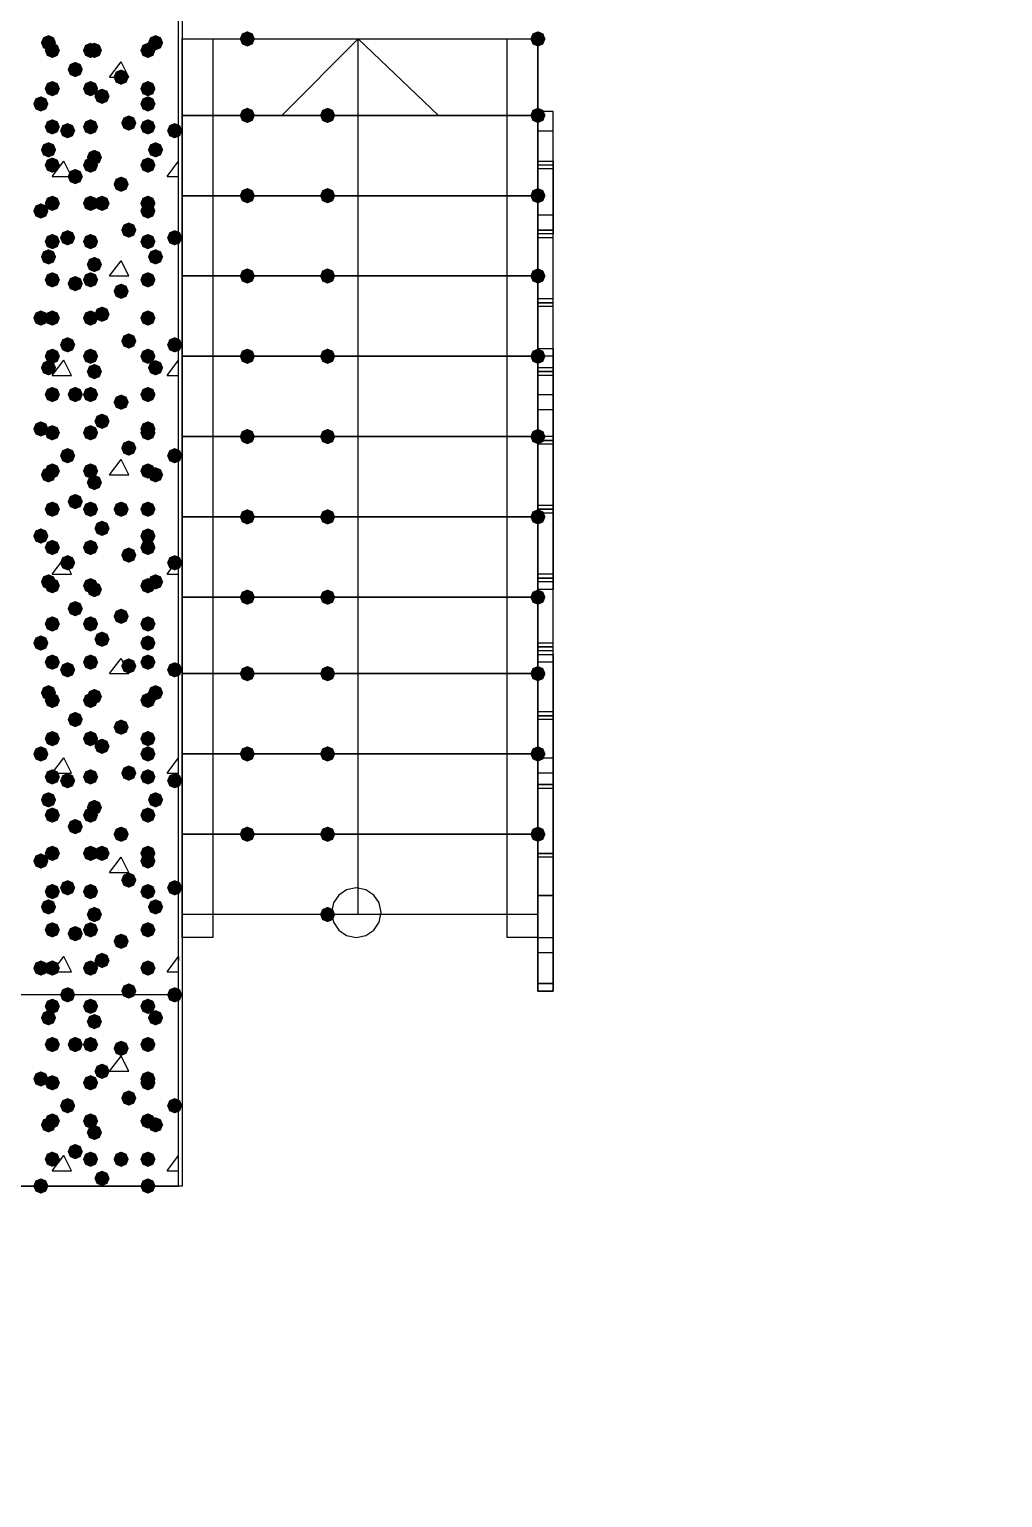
# Model space of a CAD drawing. Header units: millimetres. Extents: x 0 to 420, y 0 to 297.
# Drawn here: x 195.24 to 206.02, y 179.98 to 196.24 of the extents above; entities that cross this region are included whole.
import ezdxf

# ---------------------------------------------------------------- set-up
doc = ezdxf.new("R2010")
doc.units = ezdxf.units.MM
doc.layers.get('0').update_dxf_attribs({"linetype": 'CONTINUOUS'})

msp = doc.modelspace()

# ---------------------------------------------------------------- hatches: boundary and pattern name
at = {"true_color": 0x0000fe}
for points in [[(197.739, 196.130333), (197.714129, 196.070537), (197.654333, 196.045667), (197.594538, 196.070537), (197.569667, 196.130333), (197.594537, 196.190129), (197.654333, 196.215), (197.714129, 196.190129)], [(200.956333, 196.130333), (200.931462, 196.070537), (200.871667, 196.045667), (200.811871, 196.070537), (200.787, 196.130333), (200.811871, 196.190129), (200.871667, 196.215), (200.931462, 196.190129)], [(197.739, 195.283667), (197.714129, 195.223871), (197.654333, 195.199), (197.594538, 195.223871), (197.569667, 195.283667), (197.594537, 195.343462), (197.654333, 195.368333), (197.714129, 195.343463)], [(198.628, 195.283667), (198.603129, 195.223871), (198.543333, 195.199), (198.483538, 195.223871), (198.458667, 195.283667), (198.483537, 195.343462), (198.543333, 195.368333), (198.603129, 195.343463)], [(200.956333, 195.283667), (200.931462, 195.223871), (200.871667, 195.199), (200.811871, 195.223871), (200.787, 195.283667), (200.811871, 195.343462), (200.871667, 195.368333), (200.931462, 195.343463)], [(197.739, 194.394667), (197.714129, 194.334871), (197.654333, 194.31), (197.594538, 194.334871), (197.569667, 194.394667), (197.594537, 194.454462), (197.654333, 194.479333), (197.714129, 194.454463)], [(198.628, 194.394667), (198.603129, 194.334871), (198.543333, 194.31), (198.483538, 194.334871), (198.458667, 194.394667), (198.483537, 194.454462), (198.543333, 194.479333), (198.603129, 194.454463)], [(200.956333, 194.394667), (200.931462, 194.334871), (200.871667, 194.31), (200.811871, 194.334871), (200.787, 194.394667), (200.811871, 194.454462), (200.871667, 194.479333), (200.931462, 194.454463)], [(197.739, 193.505667), (197.714129, 193.445871), (197.654333, 193.421), (197.594538, 193.445871), (197.569667, 193.505667), (197.594537, 193.565462), (197.654333, 193.590333), (197.714129, 193.565463)], [(198.628, 193.505667), (198.603129, 193.445871), (198.543333, 193.421), (198.483538, 193.445871), (198.458667, 193.505667), (198.483537, 193.565462), (198.543333, 193.590333), (198.603129, 193.565463)], [(200.956333, 193.505667), (200.931462, 193.445871), (200.871667, 193.421), (200.811871, 193.445871), (200.787, 193.505667), (200.811871, 193.565462), (200.871667, 193.590333), (200.931462, 193.565463)], [(197.739, 192.616667), (197.714129, 192.556871), (197.654333, 192.532), (197.594538, 192.556871), (197.569667, 192.616667), (197.594537, 192.676462), (197.654333, 192.701333), (197.714129, 192.676463)], [(198.628, 192.616667), (198.603129, 192.556871), (198.543333, 192.532), (198.483538, 192.556871), (198.458667, 192.616667), (198.483537, 192.676462), (198.543333, 192.701333), (198.603129, 192.676463)], [(200.956333, 192.616667), (200.931462, 192.556871), (200.871667, 192.532), (200.811871, 192.556871), (200.787, 192.616667), (200.811871, 192.676462), (200.871667, 192.701333), (200.931462, 192.676463)], [(197.739, 191.727667), (197.714129, 191.667871), (197.654333, 191.643), (197.594538, 191.667871), (197.569667, 191.727667), (197.594537, 191.787462), (197.654333, 191.812333), (197.714129, 191.787463)], [(198.628, 191.727667), (198.603129, 191.667871), (198.543333, 191.643), (198.483538, 191.667871), (198.458667, 191.727667), (198.483537, 191.787462), (198.543333, 191.812333), (198.603129, 191.787463)], [(200.956333, 191.727667), (200.931462, 191.667871), (200.871667, 191.643), (200.811871, 191.667871), (200.787, 191.727667), (200.811871, 191.787462), (200.871667, 191.812333), (200.931462, 191.787463)], [(197.739, 190.838667), (197.714129, 190.778871), (197.654333, 190.754), (197.594538, 190.778871), (197.569667, 190.838667), (197.594537, 190.898462), (197.654333, 190.923333), (197.714129, 190.898463)], [(198.628, 190.838667), (198.603129, 190.778871), (198.543333, 190.754), (198.483538, 190.778871), (198.458667, 190.838667), (198.483537, 190.898462), (198.543333, 190.923333), (198.603129, 190.898463)], [(200.956333, 190.838667), (200.931462, 190.778871), (200.871667, 190.754), (200.811871, 190.778871), (200.787, 190.838667), (200.811871, 190.898462), (200.871667, 190.923333), (200.931462, 190.898463)], [(197.739, 189.949667), (197.714129, 189.889871), (197.654333, 189.865), (197.594538, 189.889871), (197.569667, 189.949667), (197.594537, 190.009462), (197.654333, 190.034333), (197.714129, 190.009463)], [(198.628, 189.949667), (198.603129, 189.889871), (198.543333, 189.865), (198.483538, 189.889871), (198.458667, 189.949667), (198.483537, 190.009462), (198.543333, 190.034333), (198.603129, 190.009463)], [(200.956333, 189.949667), (200.931462, 189.889871), (200.871667, 189.865), (200.811871, 189.889871), (200.787, 189.949667), (200.811871, 190.009462), (200.871667, 190.034333), (200.931462, 190.009463)], [(197.739, 189.103), (197.714129, 189.043204), (197.654333, 189.018333), (197.594538, 189.043204), (197.569667, 189.103), (197.594537, 189.162796), (197.654333, 189.187667), (197.714129, 189.162796)], [(198.628, 189.103), (198.603129, 189.043204), (198.543333, 189.018333), (198.483538, 189.043204), (198.458667, 189.103), (198.483537, 189.162796), (198.543333, 189.187667), (198.603129, 189.162796)], [(200.956333, 189.103), (200.931462, 189.043204), (200.871667, 189.018333), (200.811871, 189.043204), (200.787, 189.103), (200.811871, 189.162796), (200.871667, 189.187667), (200.931462, 189.162796)], [(197.739, 188.214), (197.714129, 188.154204), (197.654333, 188.129333), (197.594538, 188.154204), (197.569667, 188.214), (197.594537, 188.273796), (197.654333, 188.298667), (197.714129, 188.273796)], [(198.628, 188.214), (198.603129, 188.154204), (198.543333, 188.129333), (198.483538, 188.154204), (198.458667, 188.214), (198.483537, 188.273796), (198.543333, 188.298667), (198.603129, 188.273796)], [(200.956333, 188.214), (200.931462, 188.154204), (200.871667, 188.129333), (200.811871, 188.154204), (200.787, 188.214), (200.811871, 188.273796), (200.871667, 188.298667), (200.931462, 188.273796)], [(197.739, 187.325), (197.714129, 187.265204), (197.654333, 187.240333), (197.594538, 187.265204), (197.569667, 187.325), (197.594537, 187.384796), (197.654333, 187.409667), (197.714129, 187.384796)], [(198.628, 187.325), (198.603129, 187.265204), (198.543333, 187.240333), (198.483538, 187.265204), (198.458667, 187.325), (198.483537, 187.384796), (198.543333, 187.409667), (198.603129, 187.384796)], [(200.956333, 187.325), (200.931462, 187.265204), (200.871667, 187.240333), (200.811871, 187.265204), (200.787, 187.325), (200.811871, 187.384796), (200.871667, 187.409667), (200.931462, 187.384796)], [(198.628, 186.436), (198.603129, 186.376204), (198.543333, 186.351333), (198.483538, 186.376204), (198.458667, 186.436), (198.483537, 186.495796), (198.543333, 186.520667), (198.603129, 186.495796)]]:
    msp.add_hatch(color=0, dxfattribs=at).paths.add_polyline_path(points, flags=0)
at = {"true_color": 0x000008}
for points in [[(195.537667, 196.088), (195.512796, 196.028204), (195.453, 196.003333), (195.393204, 196.028204), (195.368333, 196.088), (195.393204, 196.147796), (195.453, 196.172667), (195.512796, 196.147796)], [(195.58, 196.003333), (195.555129, 195.943537), (195.495333, 195.918667), (195.435538, 195.943537), (195.410667, 196.003333), (195.435537, 196.063129), (195.495333, 196.088), (195.555129, 196.063129)], [(196.003333, 196.003333), (195.978462, 195.943537), (195.918667, 195.918667), (195.858871, 195.943537), (195.834, 196.003333), (195.858871, 196.063129), (195.918667, 196.088), (195.978462, 196.063129)], [(196.045667, 196.003333), (196.020796, 195.943537), (195.961, 195.918667), (195.901204, 195.943537), (195.876333, 196.003333), (195.901204, 196.063129), (195.961, 196.088), (196.020796, 196.063129)], [(196.638333, 196.003333), (196.613463, 195.943537), (196.553667, 195.918667), (196.493871, 195.943537), (196.469, 196.003333), (196.493871, 196.063129), (196.553667, 196.088), (196.613462, 196.063129)], [(196.723, 196.088), (196.698129, 196.028204), (196.638333, 196.003333), (196.578537, 196.028204), (196.553667, 196.088), (196.578537, 196.147796), (196.638333, 196.172667), (196.698129, 196.147796)], [(195.834, 195.791667), (195.809129, 195.731871), (195.749333, 195.707), (195.689538, 195.731871), (195.664667, 195.791667), (195.689537, 195.851462), (195.749333, 195.876333), (195.809129, 195.851463)], [(196.342, 195.707), (196.317129, 195.647204), (196.257333, 195.622333), (196.197538, 195.647204), (196.172667, 195.707), (196.197537, 195.766796), (196.257333, 195.791667), (196.317129, 195.766796)], [(195.58, 195.58), (195.555129, 195.520204), (195.495333, 195.495333), (195.435538, 195.520204), (195.410667, 195.58), (195.435537, 195.639796), (195.495333, 195.664667), (195.555129, 195.639796)], [(196.003333, 195.58), (195.978462, 195.520204), (195.918667, 195.495333), (195.858871, 195.520204), (195.834, 195.58), (195.858871, 195.639796), (195.918667, 195.664667), (195.978462, 195.639796)], [(196.130333, 195.495333), (196.105462, 195.435537), (196.045667, 195.410667), (195.985871, 195.435537), (195.961, 195.495333), (195.985871, 195.555129), (196.045667, 195.58), (196.105462, 195.555129)], [(196.638333, 195.58), (196.613463, 195.520204), (196.553667, 195.495333), (196.493871, 195.520204), (196.469, 195.58), (196.493871, 195.639796), (196.553667, 195.664667), (196.613462, 195.639796)], [(195.453, 195.410667), (195.428129, 195.350871), (195.368333, 195.326), (195.308538, 195.350871), (195.283667, 195.410667), (195.308537, 195.470462), (195.368333, 195.495333), (195.428129, 195.470463)], [(196.638333, 195.410667), (196.613463, 195.350871), (196.553667, 195.326), (196.493871, 195.350871), (196.469, 195.410667), (196.493871, 195.470462), (196.553667, 195.495333), (196.613462, 195.470463)], [(195.58, 195.156667), (195.555129, 195.096871), (195.495333, 195.072), (195.435538, 195.096871), (195.410667, 195.156667), (195.435537, 195.216462), (195.495333, 195.241333), (195.555129, 195.216463)], [(196.003333, 195.156667), (195.978462, 195.096871), (195.918667, 195.072), (195.858871, 195.096871), (195.834, 195.156667), (195.858871, 195.216462), (195.918667, 195.241333), (195.978462, 195.216463)], [(196.426667, 195.199), (196.401796, 195.139204), (196.342, 195.114333), (196.282204, 195.139204), (196.257333, 195.199), (196.282204, 195.258796), (196.342, 195.283667), (196.401796, 195.258796)], [(196.638333, 195.156667), (196.613463, 195.096871), (196.553667, 195.072), (196.493871, 195.096871), (196.469, 195.156667), (196.493871, 195.216462), (196.553667, 195.241333), (196.613462, 195.216463)], [(195.749333, 195.114333), (195.724463, 195.054537), (195.664667, 195.029667), (195.604871, 195.054537), (195.58, 195.114333), (195.604871, 195.174129), (195.664667, 195.199), (195.724462, 195.174129)], [(196.934667, 195.114333), (196.909796, 195.054537), (196.85, 195.029667), (196.790204, 195.054537), (196.765333, 195.114333), (196.790204, 195.174129), (196.85, 195.199), (196.909796, 195.174129)], [(195.537667, 194.902667), (195.512796, 194.842871), (195.453, 194.818), (195.393204, 194.842871), (195.368333, 194.902667), (195.393204, 194.962462), (195.453, 194.987333), (195.512796, 194.962463)], [(196.723, 194.902667), (196.698129, 194.842871), (196.638333, 194.818), (196.578537, 194.842871), (196.553667, 194.902667), (196.578537, 194.962462), (196.638333, 194.987333), (196.698129, 194.962463)], [(195.58, 194.733333), (195.555129, 194.673537), (195.495333, 194.648667), (195.435538, 194.673537), (195.410667, 194.733333), (195.435537, 194.793129), (195.495333, 194.818), (195.555129, 194.793129)], [(196.003333, 194.733333), (195.978462, 194.673537), (195.918667, 194.648667), (195.858871, 194.673537), (195.834, 194.733333), (195.858871, 194.793129), (195.918667, 194.818), (195.978462, 194.793129)], [(196.045667, 194.818), (196.020796, 194.758204), (195.961, 194.733333), (195.901204, 194.758204), (195.876333, 194.818), (195.901204, 194.877796), (195.961, 194.902667), (196.020796, 194.877796)], [(196.638333, 194.733333), (196.613463, 194.673537), (196.553667, 194.648667), (196.493871, 194.673537), (196.469, 194.733333), (196.493871, 194.793129), (196.553667, 194.818), (196.613462, 194.793129)], [(195.834, 194.606333), (195.809129, 194.546537), (195.749333, 194.521667), (195.689538, 194.546537), (195.664667, 194.606333), (195.689537, 194.666129), (195.749333, 194.691), (195.809129, 194.666129)], [(196.342, 194.521667), (196.317129, 194.461871), (196.257333, 194.437), (196.197538, 194.461871), (196.172667, 194.521667), (196.197537, 194.581462), (196.257333, 194.606333), (196.317129, 194.581463)], [(195.453, 194.225333), (195.428129, 194.165537), (195.368333, 194.140667), (195.308538, 194.165537), (195.283667, 194.225333), (195.308537, 194.285129), (195.368333, 194.31), (195.428129, 194.285129)], [(195.58, 194.31), (195.555129, 194.250204), (195.495333, 194.225333), (195.435538, 194.250204), (195.410667, 194.31), (195.435537, 194.369796), (195.495333, 194.394667), (195.555129, 194.369796)], [(196.003333, 194.31), (195.978462, 194.250204), (195.918667, 194.225333), (195.858871, 194.250204), (195.834, 194.31), (195.858871, 194.369796), (195.918667, 194.394667), (195.978462, 194.369796)], [(196.130333, 194.31), (196.105462, 194.250204), (196.045667, 194.225333), (195.985871, 194.250204), (195.961, 194.31), (195.985871, 194.369796), (196.045667, 194.394667), (196.105462, 194.369796)], [(196.638333, 194.31), (196.613463, 194.250204), (196.553667, 194.225333), (196.493871, 194.250204), (196.469, 194.31), (196.493871, 194.369796), (196.553667, 194.394667), (196.613462, 194.369796)], [(196.638333, 194.225333), (196.613463, 194.165537), (196.553667, 194.140667), (196.493871, 194.165537), (196.469, 194.225333), (196.493871, 194.285129), (196.553667, 194.31), (196.613462, 194.285129)], [(196.426667, 194.013667), (196.401796, 193.953871), (196.342, 193.929), (196.282204, 193.953871), (196.257333, 194.013667), (196.282204, 194.073462), (196.342, 194.098333), (196.401796, 194.073463)], [(195.58, 193.886667), (195.555129, 193.826871), (195.495333, 193.802), (195.435538, 193.826871), (195.410667, 193.886667), (195.435537, 193.946462), (195.495333, 193.971333), (195.555129, 193.946463)], [(195.749333, 193.929), (195.724463, 193.869204), (195.664667, 193.844333), (195.604871, 193.869204), (195.58, 193.929), (195.604871, 193.988796), (195.664667, 194.013667), (195.724462, 193.988796)], [(196.003333, 193.886667), (195.978462, 193.826871), (195.918667, 193.802), (195.858871, 193.826871), (195.834, 193.886667), (195.858871, 193.946462), (195.918667, 193.971333), (195.978462, 193.946463)], [(196.638333, 193.886667), (196.613463, 193.826871), (196.553667, 193.802), (196.493871, 193.826871), (196.469, 193.886667), (196.493871, 193.946462), (196.553667, 193.971333), (196.613462, 193.946463)], [(196.934667, 193.929), (196.909796, 193.869204), (196.85, 193.844333), (196.790204, 193.869204), (196.765333, 193.929), (196.790204, 193.988796), (196.85, 194.013667), (196.909796, 193.988796)], [(195.537667, 193.717333), (195.512796, 193.657537), (195.453, 193.632667), (195.393204, 193.657537), (195.368333, 193.717333), (195.393204, 193.777129), (195.453, 193.802), (195.512796, 193.777129)], [(196.723, 193.717333), (196.698129, 193.657537), (196.638333, 193.632667), (196.578537, 193.657537), (196.553667, 193.717333), (196.578537, 193.777129), (196.638333, 193.802), (196.698129, 193.777129)], [(196.045667, 193.632667), (196.020796, 193.572871), (195.961, 193.548), (195.901204, 193.572871), (195.876333, 193.632667), (195.901204, 193.692462), (195.961, 193.717333), (196.020796, 193.692463)], [(195.58, 193.463333), (195.555129, 193.403537), (195.495333, 193.378667), (195.435538, 193.403537), (195.410667, 193.463333), (195.435537, 193.523129), (195.495333, 193.548), (195.555129, 193.523129)], [(195.834, 193.421), (195.809129, 193.361204), (195.749333, 193.336333), (195.689538, 193.361204), (195.664667, 193.421), (195.689537, 193.480796), (195.749333, 193.505667), (195.809129, 193.480796)], [(196.003333, 193.463333), (195.978462, 193.403537), (195.918667, 193.378667), (195.858871, 193.403537), (195.834, 193.463333), (195.858871, 193.523129), (195.918667, 193.548), (195.978462, 193.523129)], [(196.638333, 193.463333), (196.613463, 193.403537), (196.553667, 193.378667), (196.493871, 193.403537), (196.469, 193.463333), (196.493871, 193.523129), (196.553667, 193.548), (196.613462, 193.523129)], [(196.342, 193.336333), (196.317129, 193.276537), (196.257333, 193.251667), (196.197538, 193.276537), (196.172667, 193.336333), (196.197537, 193.396129), (196.257333, 193.421), (196.317129, 193.396129)], [(195.453, 193.04), (195.428129, 192.980204), (195.368333, 192.955333), (195.308538, 192.980204), (195.283667, 193.04), (195.308537, 193.099796), (195.368333, 193.124667), (195.428129, 193.099796)], [(195.58, 193.04), (195.555129, 192.980204), (195.495333, 192.955333), (195.435538, 192.980204), (195.410667, 193.04), (195.435537, 193.099796), (195.495333, 193.124667), (195.555129, 193.099796)], [(196.003333, 193.04), (195.978462, 192.980204), (195.918667, 192.955333), (195.858871, 192.980204), (195.834, 193.04), (195.858871, 193.099796), (195.918667, 193.124667), (195.978462, 193.099796)], [(196.130333, 193.082333), (196.105462, 193.022537), (196.045667, 192.997667), (195.985871, 193.022537), (195.961, 193.082333), (195.985871, 193.142129), (196.045667, 193.167), (196.105462, 193.142129)], [(196.638333, 193.04), (196.613463, 192.980204), (196.553667, 192.955333), (196.493871, 192.980204), (196.469, 193.04), (196.493871, 193.099796), (196.553667, 193.124667), (196.613462, 193.099796)], [(196.638333, 193.04), (196.613463, 192.980204), (196.553667, 192.955333), (196.493871, 192.980204), (196.469, 193.04), (196.493871, 193.099796), (196.553667, 193.124667), (196.613462, 193.099796)], [(195.749333, 192.743667), (195.724463, 192.683871), (195.664667, 192.659), (195.604871, 192.683871), (195.58, 192.743667), (195.604871, 192.803462), (195.664667, 192.828333), (195.724462, 192.803463)], [(196.426667, 192.786), (196.401796, 192.726204), (196.342, 192.701333), (196.282204, 192.726204), (196.257333, 192.786), (196.282204, 192.845796), (196.342, 192.870667), (196.401796, 192.845796)], [(196.934667, 192.743667), (196.909796, 192.683871), (196.85, 192.659), (196.790204, 192.683871), (196.765333, 192.743667), (196.790204, 192.803462), (196.85, 192.828333), (196.909796, 192.803463)], [(195.58, 192.616667), (195.555129, 192.556871), (195.495333, 192.532), (195.435538, 192.556871), (195.410667, 192.616667), (195.435537, 192.676462), (195.495333, 192.701333), (195.555129, 192.676463)], [(196.003333, 192.616667), (195.978462, 192.556871), (195.918667, 192.532), (195.858871, 192.556871), (195.834, 192.616667), (195.858871, 192.676462), (195.918667, 192.701333), (195.978462, 192.676463)], [(196.638333, 192.616667), (196.613463, 192.556871), (196.553667, 192.532), (196.493871, 192.556871), (196.469, 192.616667), (196.493871, 192.676462), (196.553667, 192.701333), (196.613462, 192.676463)], [(195.537667, 192.489667), (195.512796, 192.429871), (195.453, 192.405), (195.393204, 192.429871), (195.368333, 192.489667), (195.393204, 192.549462), (195.453, 192.574333), (195.512796, 192.549463)], [(196.045667, 192.447333), (196.020796, 192.387537), (195.961, 192.362667), (195.901204, 192.387537), (195.876333, 192.447333), (195.901204, 192.507129), (195.961, 192.532), (196.020796, 192.507129)], [(196.723, 192.489667), (196.698129, 192.429871), (196.638333, 192.405), (196.578537, 192.429871), (196.553667, 192.489667), (196.578537, 192.549462), (196.638333, 192.574333), (196.698129, 192.549463)], [(195.58, 192.193333), (195.555129, 192.133537), (195.495333, 192.108667), (195.435538, 192.133537), (195.410667, 192.193333), (195.435537, 192.253129), (195.495333, 192.278), (195.555129, 192.253129)], [(195.834, 192.193333), (195.809129, 192.133537), (195.749333, 192.108667), (195.689538, 192.133537), (195.664667, 192.193333), (195.689537, 192.253129), (195.749333, 192.278), (195.809129, 192.253129)], [(196.003333, 192.193333), (195.978462, 192.133537), (195.918667, 192.108667), (195.858871, 192.133537), (195.834, 192.193333), (195.858871, 192.253129), (195.918667, 192.278), (195.978462, 192.253129)], [(196.342, 192.108667), (196.317129, 192.048871), (196.257333, 192.024), (196.197538, 192.048871), (196.172667, 192.108667), (196.197537, 192.168462), (196.257333, 192.193333), (196.317129, 192.168463)], [(196.638333, 192.193333), (196.613463, 192.133537), (196.553667, 192.108667), (196.493871, 192.133537), (196.469, 192.193333), (196.493871, 192.253129), (196.553667, 192.278), (196.613462, 192.253129)], [(195.453, 191.812333), (195.428129, 191.752537), (195.368333, 191.727667), (195.308538, 191.752537), (195.283667, 191.812333), (195.308537, 191.872129), (195.368333, 191.897), (195.428129, 191.872129)], [(195.58, 191.77), (195.555129, 191.710204), (195.495333, 191.685333), (195.435538, 191.710204), (195.410667, 191.77), (195.435537, 191.829796), (195.495333, 191.854667), (195.555129, 191.829796)], [(196.003333, 191.77), (195.978462, 191.710204), (195.918667, 191.685333), (195.858871, 191.710204), (195.834, 191.77), (195.858871, 191.829796), (195.918667, 191.854667), (195.978462, 191.829796)], [(196.130333, 191.897), (196.105462, 191.837204), (196.045667, 191.812333), (195.985871, 191.837204), (195.961, 191.897), (195.985871, 191.956796), (196.045667, 191.981667), (196.105462, 191.956796)], [(196.638333, 191.812333), (196.613463, 191.752537), (196.553667, 191.727667), (196.493871, 191.752537), (196.469, 191.812333), (196.493871, 191.872129), (196.553667, 191.897), (196.613462, 191.872129)], [(196.638333, 191.77), (196.613463, 191.710204), (196.553667, 191.685333), (196.493871, 191.710204), (196.469, 191.77), (196.493871, 191.829796), (196.553667, 191.854667), (196.613462, 191.829796)], [(196.426667, 191.600667), (196.401796, 191.540871), (196.342, 191.516), (196.282204, 191.540871), (196.257333, 191.600667), (196.282204, 191.660462), (196.342, 191.685333), (196.401796, 191.660463)], [(195.749333, 191.516), (195.724463, 191.456204), (195.664667, 191.431333), (195.604871, 191.456204), (195.58, 191.516), (195.604871, 191.575796), (195.664667, 191.600667), (195.724462, 191.575796)], [(196.934667, 191.516), (196.909796, 191.456204), (196.85, 191.431333), (196.790204, 191.456204), (196.765333, 191.516), (196.790204, 191.575796), (196.85, 191.600667), (196.909796, 191.575796)], [(195.537667, 191.304333), (195.512796, 191.244537), (195.453, 191.219667), (195.393204, 191.244537), (195.368333, 191.304333), (195.393204, 191.364129), (195.453, 191.389), (195.512796, 191.364129)], [(195.58, 191.346667), (195.555129, 191.286871), (195.495333, 191.262), (195.435538, 191.286871), (195.410667, 191.346667), (195.435537, 191.406462), (195.495333, 191.431333), (195.555129, 191.406463)], [(196.003333, 191.346667), (195.978462, 191.286871), (195.918667, 191.262), (195.858871, 191.286871), (195.834, 191.346667), (195.858871, 191.406462), (195.918667, 191.431333), (195.978462, 191.406463)], [(196.638333, 191.346667), (196.613463, 191.286871), (196.553667, 191.262), (196.493871, 191.286871), (196.469, 191.346667), (196.493871, 191.406462), (196.553667, 191.431333), (196.613462, 191.406463)], [(196.723, 191.304333), (196.698129, 191.244537), (196.638333, 191.219667), (196.578537, 191.244537), (196.553667, 191.304333), (196.578537, 191.364129), (196.638333, 191.389), (196.698129, 191.364129)], [(196.045667, 191.219667), (196.020796, 191.159871), (195.961, 191.135), (195.901204, 191.159871), (195.876333, 191.219667), (195.901204, 191.279462), (195.961, 191.304333), (196.020796, 191.279463)], [(195.58, 190.923333), (195.555129, 190.863537), (195.495333, 190.838667), (195.435538, 190.863537), (195.410667, 190.923333), (195.435537, 190.983129), (195.495333, 191.008), (195.555129, 190.983129)], [(195.834, 191.008), (195.809129, 190.948204), (195.749333, 190.923333), (195.689538, 190.948204), (195.664667, 191.008), (195.689537, 191.067796), (195.749333, 191.092667), (195.809129, 191.067796)], [(196.003333, 190.923333), (195.978462, 190.863537), (195.918667, 190.838667), (195.858871, 190.863537), (195.834, 190.923333), (195.858871, 190.983129), (195.918667, 191.008), (195.978462, 190.983129)], [(196.342, 190.923333), (196.317129, 190.863537), (196.257333, 190.838667), (196.197538, 190.863537), (196.172667, 190.923333), (196.197537, 190.983129), (196.257333, 191.008), (196.317129, 190.983129)], [(196.638333, 190.923333), (196.613463, 190.863537), (196.553667, 190.838667), (196.493871, 190.863537), (196.469, 190.923333), (196.493871, 190.983129), (196.553667, 191.008), (196.613462, 190.983129)], [(195.453, 190.627), (195.428129, 190.567204), (195.368333, 190.542333), (195.308538, 190.567204), (195.283667, 190.627), (195.308537, 190.686796), (195.368333, 190.711667), (195.428129, 190.686796)], [(196.130333, 190.711667), (196.105462, 190.651871), (196.045667, 190.627), (195.985871, 190.651871), (195.961, 190.711667), (195.985871, 190.771462), (196.045667, 190.796333), (196.105462, 190.771463)], [(196.638333, 190.627), (196.613463, 190.567204), (196.553667, 190.542333), (196.493871, 190.567204), (196.469, 190.627), (196.493871, 190.686796), (196.553667, 190.711667), (196.613462, 190.686796)], [(195.58, 190.5), (195.555129, 190.440204), (195.495333, 190.415333), (195.435538, 190.440204), (195.410667, 190.5), (195.435537, 190.559796), (195.495333, 190.584667), (195.555129, 190.559796)], [(196.003333, 190.5), (195.978462, 190.440204), (195.918667, 190.415333), (195.858871, 190.440204), (195.834, 190.5), (195.858871, 190.559796), (195.918667, 190.584667), (195.978462, 190.559796)], [(196.638333, 190.5), (196.613463, 190.440204), (196.553667, 190.415333), (196.493871, 190.440204), (196.469, 190.5), (196.493871, 190.559796), (196.553667, 190.584667), (196.613462, 190.559796)], [(195.749333, 190.330667), (195.724463, 190.270871), (195.664667, 190.246), (195.604871, 190.270871), (195.58, 190.330667), (195.604871, 190.390462), (195.664667, 190.415333), (195.724462, 190.390463)], [(196.426667, 190.415333), (196.401796, 190.355537), (196.342, 190.330667), (196.282204, 190.355537), (196.257333, 190.415333), (196.282204, 190.475129), (196.342, 190.5), (196.401796, 190.475129)], [(196.934667, 190.330667), (196.909796, 190.270871), (196.85, 190.246), (196.790204, 190.270871), (196.765333, 190.330667), (196.790204, 190.390462), (196.85, 190.415333), (196.909796, 190.390463)], [(195.537667, 190.119), (195.512796, 190.059204), (195.453, 190.034333), (195.393204, 190.059204), (195.368333, 190.119), (195.393204, 190.178796), (195.453, 190.203667), (195.512796, 190.178796)], [(196.723, 190.119), (196.698129, 190.059204), (196.638333, 190.034333), (196.578537, 190.059204), (196.553667, 190.119), (196.578537, 190.178796), (196.638333, 190.203667), (196.698129, 190.178796)], [(195.58, 190.076667), (195.555129, 190.016871), (195.495333, 189.992), (195.435538, 190.016871), (195.410667, 190.076667), (195.435537, 190.136462), (195.495333, 190.161333), (195.555129, 190.136463)], [(196.003333, 190.076667), (195.978462, 190.016871), (195.918667, 189.992), (195.858871, 190.016871), (195.834, 190.076667), (195.858871, 190.136462), (195.918667, 190.161333), (195.978462, 190.136463)], [(196.045667, 190.034333), (196.020796, 189.974538), (195.961, 189.949667), (195.901204, 189.974538), (195.876333, 190.034333), (195.901204, 190.094129), (195.961, 190.119), (196.020796, 190.094129)], [(196.638333, 190.076667), (196.613463, 190.016871), (196.553667, 189.992), (196.493871, 190.016871), (196.469, 190.076667), (196.493871, 190.136462), (196.553667, 190.161333), (196.613462, 190.136463)], [(195.834, 189.822667), (195.809129, 189.762871), (195.749333, 189.738), (195.689538, 189.762871), (195.664667, 189.822667), (195.689537, 189.882462), (195.749333, 189.907333), (195.809129, 189.882463)], [(195.58, 189.653333), (195.555129, 189.593537), (195.495333, 189.568667), (195.435538, 189.593537), (195.410667, 189.653333), (195.435537, 189.713129), (195.495333, 189.738), (195.555129, 189.713129)], [(196.003333, 189.653333), (195.978462, 189.593537), (195.918667, 189.568667), (195.858871, 189.593537), (195.834, 189.653333), (195.858871, 189.713129), (195.918667, 189.738), (195.978462, 189.713129)], [(196.342, 189.738), (196.317129, 189.678204), (196.257333, 189.653333), (196.197538, 189.678204), (196.172667, 189.738), (196.197537, 189.797796), (196.257333, 189.822667), (196.317129, 189.797796)], [(196.638333, 189.653333), (196.613463, 189.593537), (196.553667, 189.568667), (196.493871, 189.593537), (196.469, 189.653333), (196.493871, 189.713129), (196.553667, 189.738), (196.613462, 189.713129)], [(196.130333, 189.484), (196.105462, 189.424204), (196.045667, 189.399333), (195.985871, 189.424204), (195.961, 189.484), (195.985871, 189.543796), (196.045667, 189.568667), (196.105462, 189.543796)], [(195.453, 189.441667), (195.428129, 189.381871), (195.368333, 189.357), (195.308538, 189.381871), (195.283667, 189.441667), (195.308537, 189.501462), (195.368333, 189.526333), (195.428129, 189.501463)], [(196.638333, 189.441667), (196.613463, 189.381871), (196.553667, 189.357), (196.493871, 189.381871), (196.469, 189.441667), (196.493871, 189.501462), (196.553667, 189.526333), (196.613462, 189.501463)], [(195.58, 189.23), (195.555129, 189.170204), (195.495333, 189.145333), (195.435538, 189.170204), (195.410667, 189.23), (195.435537, 189.289796), (195.495333, 189.314667), (195.555129, 189.289796)], [(195.749333, 189.145333), (195.724463, 189.085537), (195.664667, 189.060667), (195.604871, 189.085537), (195.58, 189.145333), (195.604871, 189.205129), (195.664667, 189.23), (195.724462, 189.205129)], [(196.003333, 189.23), (195.978462, 189.170204), (195.918667, 189.145333), (195.858871, 189.170204), (195.834, 189.23), (195.858871, 189.289796), (195.918667, 189.314667), (195.978462, 189.289796)], [(196.426667, 189.187667), (196.401796, 189.127871), (196.342, 189.103), (196.282204, 189.127871), (196.257333, 189.187667), (196.282204, 189.247462), (196.342, 189.272333), (196.401796, 189.247463)], [(196.638333, 189.23), (196.613463, 189.170204), (196.553667, 189.145333), (196.493871, 189.170204), (196.469, 189.23), (196.493871, 189.289796), (196.553667, 189.314667), (196.613462, 189.289796)], [(196.934667, 189.145333), (196.909796, 189.085537), (196.85, 189.060667), (196.790204, 189.085537), (196.765333, 189.145333), (196.790204, 189.205129), (196.85, 189.23), (196.909796, 189.205129)], [(195.537667, 188.891333), (195.512796, 188.831537), (195.453, 188.806667), (195.393204, 188.831537), (195.368333, 188.891333), (195.393204, 188.951129), (195.453, 188.976), (195.512796, 188.951129)], [(196.045667, 188.849), (196.020796, 188.789204), (195.961, 188.764333), (195.901204, 188.789204), (195.876333, 188.849), (195.901204, 188.908796), (195.961, 188.933667), (196.020796, 188.908796)], [(196.723, 188.891333), (196.698129, 188.831537), (196.638333, 188.806667), (196.578537, 188.831537), (196.553667, 188.891333), (196.578537, 188.951129), (196.638333, 188.976), (196.698129, 188.951129)], [(195.58, 188.806667), (195.555129, 188.746871), (195.495333, 188.722), (195.435538, 188.746871), (195.410667, 188.806667), (195.435537, 188.866462), (195.495333, 188.891333), (195.555129, 188.866463)], [(196.003333, 188.806667), (195.978462, 188.746871), (195.918667, 188.722), (195.858871, 188.746871), (195.834, 188.806667), (195.858871, 188.866462), (195.918667, 188.891333), (195.978462, 188.866463)], [(196.638333, 188.806667), (196.613463, 188.746871), (196.553667, 188.722), (196.493871, 188.746871), (196.469, 188.806667), (196.493871, 188.866462), (196.553667, 188.891333), (196.613462, 188.866463)], [(195.834, 188.595), (195.809129, 188.535204), (195.749333, 188.510333), (195.689538, 188.535204), (195.664667, 188.595), (195.689537, 188.654796), (195.749333, 188.679667), (195.809129, 188.654796)], [(196.342, 188.510333), (196.317129, 188.450537), (196.257333, 188.425667), (196.197538, 188.450537), (196.172667, 188.510333), (196.197537, 188.570129), (196.257333, 188.595), (196.317129, 188.570129)], [(195.58, 188.383333), (195.555129, 188.323537), (195.495333, 188.298667), (195.435538, 188.323537), (195.410667, 188.383333), (195.435537, 188.443129), (195.495333, 188.468), (195.555129, 188.443129)], [(196.003333, 188.383333), (195.978462, 188.323537), (195.918667, 188.298667), (195.858871, 188.323537), (195.834, 188.383333), (195.858871, 188.443129), (195.918667, 188.468), (195.978462, 188.443129)], [(196.638333, 188.383333), (196.613463, 188.323537), (196.553667, 188.298667), (196.493871, 188.323537), (196.469, 188.383333), (196.493871, 188.443129), (196.553667, 188.468), (196.613462, 188.443129)], [(195.453, 188.214), (195.428129, 188.154204), (195.368333, 188.129333), (195.308538, 188.154204), (195.283667, 188.214), (195.308537, 188.273796), (195.368333, 188.298667), (195.428129, 188.273796)], [(196.130333, 188.298667), (196.105462, 188.238871), (196.045667, 188.214), (195.985871, 188.238871), (195.961, 188.298667), (195.985871, 188.358462), (196.045667, 188.383333), (196.105462, 188.358463)], [(196.638333, 188.214), (196.613463, 188.154204), (196.553667, 188.129333), (196.493871, 188.154204), (196.469, 188.214), (196.493871, 188.273796), (196.553667, 188.298667), (196.613462, 188.273796)], [(196.426667, 188.002333), (196.401796, 187.942537), (196.342, 187.917667), (196.282204, 187.942537), (196.257333, 188.002333), (196.282204, 188.062129), (196.342, 188.087), (196.401796, 188.062129)], [(195.58, 187.96), (195.555129, 187.900204), (195.495333, 187.875333), (195.435538, 187.900204), (195.410667, 187.96), (195.435537, 188.019796), (195.495333, 188.044667), (195.555129, 188.019796)], [(195.749333, 187.917667), (195.724463, 187.857871), (195.664667, 187.833), (195.604871, 187.857871), (195.58, 187.917667), (195.604871, 187.977462), (195.664667, 188.002333), (195.724462, 187.977463)], [(196.003333, 187.96), (195.978462, 187.900204), (195.918667, 187.875333), (195.858871, 187.900204), (195.834, 187.96), (195.858871, 188.019796), (195.918667, 188.044667), (195.978462, 188.019796)], [(196.638333, 187.96), (196.613463, 187.900204), (196.553667, 187.875333), (196.493871, 187.900204), (196.469, 187.96), (196.493871, 188.019796), (196.553667, 188.044667), (196.613462, 188.019796)], [(196.934667, 187.917667), (196.909796, 187.857871), (196.85, 187.833), (196.790204, 187.857871), (196.765333, 187.917667), (196.790204, 187.977462), (196.85, 188.002333), (196.909796, 187.977463)], [(195.537667, 187.706), (195.512796, 187.646204), (195.453, 187.621333), (195.393204, 187.646204), (195.368333, 187.706), (195.393204, 187.765796), (195.453, 187.790667), (195.512796, 187.765796)], [(196.723, 187.706), (196.698129, 187.646204), (196.638333, 187.621333), (196.578537, 187.646204), (196.553667, 187.706), (196.578537, 187.765796), (196.638333, 187.790667), (196.698129, 187.765796)], [(195.58, 187.536667), (195.555129, 187.476871), (195.495333, 187.452), (195.435538, 187.476871), (195.410667, 187.536667), (195.435537, 187.596462), (195.495333, 187.621333), (195.555129, 187.596463)], [(196.003333, 187.536667), (195.978462, 187.476871), (195.918667, 187.452), (195.858871, 187.476871), (195.834, 187.536667), (195.858871, 187.596462), (195.918667, 187.621333), (195.978462, 187.596463)], [(196.045667, 187.621333), (196.020796, 187.561537), (195.961, 187.536667), (195.901204, 187.561537), (195.876333, 187.621333), (195.901204, 187.681129), (195.961, 187.706), (196.020796, 187.681129)], [(196.638333, 187.536667), (196.613463, 187.476871), (196.553667, 187.452), (196.493871, 187.476871), (196.469, 187.536667), (196.493871, 187.596462), (196.553667, 187.621333), (196.613462, 187.596463)], [(195.834, 187.409667), (195.809129, 187.349871), (195.749333, 187.325), (195.689538, 187.349871), (195.664667, 187.409667), (195.689537, 187.469462), (195.749333, 187.494333), (195.809129, 187.469463)], [(196.342, 187.325), (196.317129, 187.265204), (196.257333, 187.240333), (196.197538, 187.265204), (196.172667, 187.325), (196.197537, 187.384796), (196.257333, 187.409667), (196.317129, 187.384796)], [(195.453, 187.028667), (195.428129, 186.968871), (195.368333, 186.944), (195.308538, 186.968871), (195.283667, 187.028667), (195.308537, 187.088462), (195.368333, 187.113333), (195.428129, 187.088463)], [(195.58, 187.113333), (195.555129, 187.053537), (195.495333, 187.028667), (195.435538, 187.053537), (195.410667, 187.113333), (195.435537, 187.173129), (195.495333, 187.198), (195.555129, 187.173129)], [(196.003333, 187.113333), (195.978462, 187.053537), (195.918667, 187.028667), (195.858871, 187.053537), (195.834, 187.113333), (195.858871, 187.173129), (195.918667, 187.198), (195.978462, 187.173129)], [(196.130333, 187.113333), (196.105462, 187.053537), (196.045667, 187.028667), (195.985871, 187.053537), (195.961, 187.113333), (195.985871, 187.173129), (196.045667, 187.198), (196.105462, 187.173129)], [(196.638333, 187.113333), (196.613463, 187.053537), (196.553667, 187.028667), (196.493871, 187.053537), (196.469, 187.113333), (196.493871, 187.173129), (196.553667, 187.198), (196.613462, 187.173129)], [(196.638333, 187.028667), (196.613463, 186.968871), (196.553667, 186.944), (196.493871, 186.968871), (196.469, 187.028667), (196.493871, 187.088462), (196.553667, 187.113333), (196.613462, 187.088463)], [(195.749333, 186.732333), (195.724463, 186.672537), (195.664667, 186.647667), (195.604871, 186.672537), (195.58, 186.732333), (195.604871, 186.792129), (195.664667, 186.817), (195.724462, 186.792129)], [(196.426667, 186.817), (196.401796, 186.757204), (196.342, 186.732333), (196.282204, 186.757204), (196.257333, 186.817), (196.282204, 186.876796), (196.342, 186.901667), (196.401796, 186.876796)], [(196.934667, 186.732333), (196.909796, 186.672537), (196.85, 186.647667), (196.790204, 186.672537), (196.765333, 186.732333), (196.790204, 186.792129), (196.85, 186.817), (196.909796, 186.792129)], [(195.58, 186.69), (195.555129, 186.630204), (195.495333, 186.605333), (195.435538, 186.630204), (195.410667, 186.69), (195.435537, 186.749796), (195.495333, 186.774667), (195.555129, 186.749796)], [(196.003333, 186.69), (195.978462, 186.630204), (195.918667, 186.605333), (195.858871, 186.630204), (195.834, 186.69), (195.858871, 186.749796), (195.918667, 186.774667), (195.978462, 186.749796)], [(196.638333, 186.69), (196.613463, 186.630204), (196.553667, 186.605333), (196.493871, 186.630204), (196.469, 186.69), (196.493871, 186.749796), (196.553667, 186.774667), (196.613462, 186.749796)], [(195.537667, 186.520667), (195.512796, 186.460871), (195.453, 186.436), (195.393204, 186.460871), (195.368333, 186.520667), (195.393204, 186.580462), (195.453, 186.605333), (195.512796, 186.580463)], [(196.045667, 186.436), (196.020796, 186.376204), (195.961, 186.351333), (195.901204, 186.376204), (195.876333, 186.436), (195.901204, 186.495796), (195.961, 186.520667), (196.020796, 186.495796)], [(196.723, 186.520667), (196.698129, 186.460871), (196.638333, 186.436), (196.578537, 186.460871), (196.553667, 186.520667), (196.578537, 186.580462), (196.638333, 186.605333), (196.698129, 186.580463)], [(195.58, 186.266667), (195.555129, 186.206871), (195.495333, 186.182), (195.435538, 186.206871), (195.410667, 186.266667), (195.435537, 186.326462), (195.495333, 186.351333), (195.555129, 186.326463)], [(195.834, 186.224333), (195.809129, 186.164537), (195.749333, 186.139667), (195.689538, 186.164537), (195.664667, 186.224333), (195.689537, 186.284129), (195.749333, 186.309), (195.809129, 186.284129)], [(196.003333, 186.266667), (195.978462, 186.206871), (195.918667, 186.182), (195.858871, 186.206871), (195.834, 186.266667), (195.858871, 186.326462), (195.918667, 186.351333), (195.978462, 186.326463)], [(196.638333, 186.266667), (196.613463, 186.206871), (196.553667, 186.182), (196.493871, 186.206871), (196.469, 186.266667), (196.493871, 186.326462), (196.553667, 186.351333), (196.613462, 186.326463)], [(196.342, 186.139667), (196.317129, 186.079871), (196.257333, 186.055), (196.197538, 186.079871), (196.172667, 186.139667), (196.197537, 186.199462), (196.257333, 186.224333), (196.317129, 186.199463)], [(196.130333, 185.928), (196.105462, 185.868204), (196.045667, 185.843333), (195.985871, 185.868204), (195.961, 185.928), (195.985871, 185.987796), (196.045667, 186.012667), (196.105462, 185.987796)], [(195.453, 185.843333), (195.428129, 185.783537), (195.368333, 185.758667), (195.308538, 185.783537), (195.283667, 185.843333), (195.308537, 185.903129), (195.368333, 185.928), (195.428129, 185.903129)], [(195.58, 185.843333), (195.555129, 185.783537), (195.495333, 185.758667), (195.435538, 185.783537), (195.410667, 185.843333), (195.435537, 185.903129), (195.495333, 185.928), (195.555129, 185.903129)], [(196.003333, 185.843333), (195.978462, 185.783537), (195.918667, 185.758667), (195.858871, 185.783537), (195.834, 185.843333), (195.858871, 185.903129), (195.918667, 185.928), (195.978462, 185.903129)], [(196.638333, 185.843333), (196.613463, 185.783537), (196.553667, 185.758667), (196.493871, 185.783537), (196.469, 185.843333), (196.493871, 185.903129), (196.553667, 185.928), (196.613462, 185.903129)], [(196.638333, 185.843333), (196.613463, 185.783537), (196.553667, 185.758667), (196.493871, 185.783537), (196.469, 185.843333), (196.493871, 185.903129), (196.553667, 185.928), (196.613462, 185.903129)], [(196.426667, 185.589333), (196.401796, 185.529538), (196.342, 185.504667), (196.282204, 185.529538), (196.257333, 185.589333), (196.282204, 185.649129), (196.342, 185.674), (196.401796, 185.649129)]]:
    msp.add_hatch(color=0, dxfattribs=at).paths.add_polyline_path(points, flags=0)
at = {"true_color": 0x000007}
for points in [[(195.58, 185.42), (195.555129, 185.360204), (195.495333, 185.335333), (195.435538, 185.360204), (195.410667, 185.42), (195.435537, 185.479796), (195.495333, 185.504667), (195.555129, 185.479796)], [(195.749333, 185.547), (195.724463, 185.487204), (195.664667, 185.462333), (195.604871, 185.487204), (195.58, 185.547), (195.604871, 185.606796), (195.664667, 185.631667), (195.724462, 185.606796)], [(196.003333, 185.42), (195.978462, 185.360204), (195.918667, 185.335333), (195.858871, 185.360204), (195.834, 185.42), (195.858871, 185.479796), (195.918667, 185.504667), (195.978462, 185.479796)], [(196.638333, 185.42), (196.613463, 185.360204), (196.553667, 185.335333), (196.493871, 185.360204), (196.469, 185.42), (196.493871, 185.479796), (196.553667, 185.504667), (196.613462, 185.479796)], [(196.934667, 185.547), (196.909796, 185.487204), (196.85, 185.462333), (196.790204, 185.487204), (196.765333, 185.547), (196.790204, 185.606796), (196.85, 185.631667), (196.909796, 185.606796)], [(195.537667, 185.293), (195.512796, 185.233204), (195.453, 185.208333), (195.393204, 185.233204), (195.368333, 185.293), (195.393204, 185.352796), (195.453, 185.377667), (195.512796, 185.352796)], [(196.045667, 185.250667), (196.020796, 185.190871), (195.961, 185.166), (195.901204, 185.190871), (195.876333, 185.250667), (195.901204, 185.310462), (195.961, 185.335333), (196.020796, 185.310463)], [(196.723, 185.293), (196.698129, 185.233204), (196.638333, 185.208333), (196.578537, 185.233204), (196.553667, 185.293), (196.578537, 185.352796), (196.638333, 185.377667), (196.698129, 185.352796)], [(195.58, 184.996667), (195.555129, 184.936871), (195.495333, 184.912), (195.435538, 184.936871), (195.410667, 184.996667), (195.435537, 185.056462), (195.495333, 185.081333), (195.555129, 185.056463)], [(195.834, 184.996667), (195.809129, 184.936871), (195.749333, 184.912), (195.689538, 184.936871), (195.664667, 184.996667), (195.689537, 185.056462), (195.749333, 185.081333), (195.809129, 185.056463)], [(196.003333, 184.996667), (195.978462, 184.936871), (195.918667, 184.912), (195.858871, 184.936871), (195.834, 184.996667), (195.858871, 185.056462), (195.918667, 185.081333), (195.978462, 185.056463)], [(196.342, 184.954333), (196.317129, 184.894537), (196.257333, 184.869667), (196.197538, 184.894537), (196.172667, 184.954333), (196.197537, 185.014129), (196.257333, 185.039), (196.317129, 185.014129)], [(196.638333, 184.996667), (196.613463, 184.936871), (196.553667, 184.912), (196.493871, 184.936871), (196.469, 184.996667), (196.493871, 185.056462), (196.553667, 185.081333), (196.613462, 185.056463)], [(195.453, 184.615667), (195.428129, 184.555871), (195.368333, 184.531), (195.308538, 184.555871), (195.283667, 184.615667), (195.308537, 184.675462), (195.368333, 184.700333), (195.428129, 184.675463)], [(196.130333, 184.700333), (196.105462, 184.640537), (196.045667, 184.615667), (195.985871, 184.640537), (195.961, 184.700333), (195.985871, 184.760129), (196.045667, 184.785), (196.105462, 184.760129)], [(196.638333, 184.615667), (196.613463, 184.555871), (196.553667, 184.531), (196.493871, 184.555871), (196.469, 184.615667), (196.493871, 184.675462), (196.553667, 184.700333), (196.613462, 184.675463)], [(195.58, 184.573333), (195.555129, 184.513537), (195.495333, 184.488667), (195.435538, 184.513537), (195.410667, 184.573333), (195.435537, 184.633129), (195.495333, 184.658), (195.555129, 184.633129)], [(196.003333, 184.573333), (195.978462, 184.513537), (195.918667, 184.488667), (195.858871, 184.513537), (195.834, 184.573333), (195.858871, 184.633129), (195.918667, 184.658), (195.978462, 184.633129)], [(196.638333, 184.573333), (196.613463, 184.513537), (196.553667, 184.488667), (196.493871, 184.513537), (196.469, 184.573333), (196.493871, 184.633129), (196.553667, 184.658), (196.613462, 184.633129)], [(195.749333, 184.319333), (195.724463, 184.259537), (195.664667, 184.234667), (195.604871, 184.259537), (195.58, 184.319333), (195.604871, 184.379129), (195.664667, 184.404), (195.724462, 184.379129)], [(196.426667, 184.404), (196.401796, 184.344204), (196.342, 184.319333), (196.282204, 184.344204), (196.257333, 184.404), (196.282204, 184.463796), (196.342, 184.488667), (196.401796, 184.463796)], [(196.934667, 184.319333), (196.909796, 184.259537), (196.85, 184.234667), (196.790204, 184.259537), (196.765333, 184.319333), (196.790204, 184.379129), (196.85, 184.404), (196.909796, 184.379129)], [(195.537667, 184.107667), (195.512796, 184.047871), (195.453, 184.023), (195.393204, 184.047871), (195.368333, 184.107667), (195.393204, 184.167462), (195.453, 184.192333), (195.512796, 184.167463)], [(195.58, 184.15), (195.555129, 184.090204), (195.495333, 184.065333), (195.435538, 184.090204), (195.410667, 184.15), (195.435537, 184.209796), (195.495333, 184.234667), (195.555129, 184.209796)], [(196.003333, 184.15), (195.978462, 184.090204), (195.918667, 184.065333), (195.858871, 184.090204), (195.834, 184.15), (195.858871, 184.209796), (195.918667, 184.234667), (195.978462, 184.209796)], [(196.638333, 184.15), (196.613463, 184.090204), (196.553667, 184.065333), (196.493871, 184.090204), (196.469, 184.15), (196.493871, 184.209796), (196.553667, 184.234667), (196.613462, 184.209796)], [(196.723, 184.107667), (196.698129, 184.047871), (196.638333, 184.023), (196.578537, 184.047871), (196.553667, 184.107667), (196.578537, 184.167462), (196.638333, 184.192333), (196.698129, 184.167463)], [(196.045667, 184.023), (196.020796, 183.963204), (195.961, 183.938333), (195.901204, 183.963204), (195.876333, 184.023), (195.901204, 184.082796), (195.961, 184.107667), (196.020796, 184.082796)], [(195.834, 183.811333), (195.809129, 183.751537), (195.749333, 183.726667), (195.689538, 183.751537), (195.664667, 183.811333), (195.689537, 183.871129), (195.749333, 183.896), (195.809129, 183.871129)], [(195.58, 183.726667), (195.555129, 183.666871), (195.495333, 183.642), (195.435538, 183.666871), (195.410667, 183.726667), (195.435537, 183.786462), (195.495333, 183.811333), (195.555129, 183.786463)], [(196.003333, 183.726667), (195.978462, 183.666871), (195.918667, 183.642), (195.858871, 183.666871), (195.834, 183.726667), (195.858871, 183.786462), (195.918667, 183.811333), (195.978462, 183.786463)], [(196.342, 183.726667), (196.317129, 183.666871), (196.257333, 183.642), (196.197538, 183.666871), (196.172667, 183.726667), (196.197537, 183.786462), (196.257333, 183.811333), (196.317129, 183.786463)], [(196.638333, 183.726667), (196.613463, 183.666871), (196.553667, 183.642), (196.493871, 183.666871), (196.469, 183.726667), (196.493871, 183.786462), (196.553667, 183.811333), (196.613462, 183.786463)], [(196.130333, 183.515), (196.105462, 183.455204), (196.045667, 183.430333), (195.985871, 183.455204), (195.961, 183.515), (195.985871, 183.574796), (196.045667, 183.599667), (196.105462, 183.574796)], [(195.453, 183.430333), (195.428129, 183.370537), (195.368333, 183.345667), (195.308538, 183.370537), (195.283667, 183.430333), (195.308537, 183.490129), (195.368333, 183.515), (195.428129, 183.490129)], [(196.638333, 183.430333), (196.613463, 183.370537), (196.553667, 183.345667), (196.493871, 183.370537), (196.469, 183.430333), (196.493871, 183.490129), (196.553667, 183.515), (196.613462, 183.490129)]]:
    msp.add_hatch(color=0, dxfattribs=at).paths.add_polyline_path(points, flags=0)

# ---------------------------------------------------------------- linework, layer by layer
at = {"color": 0, "true_color": 0x0000fd}
msp.add_lwpolyline([(34.459333, 164.380333), (378.46, 164.380333), (378.46, 183.430333), (215.984667, 183.430333), (215.984667, 204.639333), (196.934667, 204.639333), (196.934667, 183.430333), (34.459333, 183.430333)], close=True, dxfattribs=at)
at = {"color": 0, "true_color": 0x000007}
for points in [[(196.892333, 185.547), (196.892333, 204.639333)], [(198.882, 196.130333), (198.035333, 195.283667)], [(198.882, 186.436), (198.882, 187.325), (198.882, 195.283667), (198.882, 196.130333), (199.771, 195.283667)], [(200.871667, 195.283667), (200.871667, 196.130333)], [(200.871667, 194.775667), (200.871667, 195.114333), (200.871667, 195.326)], [(201.041, 195.326), (200.871667, 195.326)], [(200.871667, 195.326), (200.871667, 185.589333), (201.041, 185.589333), (201.041, 195.326)], [(200.871667, 194.394667), (200.871667, 195.283667)], [(201.041, 194.775667), (201.041, 195.114333), (201.041, 195.326)], [(200.871667, 195.114333), (201.041, 195.114333)], [(200.871667, 194.183), (200.871667, 194.775667), (201.041, 194.775667)], [(200.871667, 194.775667), (201.041, 194.775667)], [(201.041, 194.775667), (201.041, 194.183), (201.041, 194.013667)], [(201.041, 194.733333), (200.871667, 194.733333)], [(201.041, 194.691), (200.871667, 194.691)], [(200.871667, 193.505667), (200.871667, 194.394667)], [(200.871667, 194.013667), (200.871667, 194.183), (201.041, 194.183)], [(200.871667, 192.701333), (200.871667, 194.013667)], [(201.041, 192.701333), (201.041, 194.013667), (200.871667, 194.013667), (201.041, 194.013667)], [(201.041, 194.013667), (201.041, 193.971333), (200.871667, 193.971333), (200.871667, 194.013667)], [(201.041, 193.971333), (200.871667, 193.971333)], [(201.041, 193.929), (200.871667, 193.929)], [(200.871667, 192.616667), (200.871667, 193.505667)], [(200.871667, 192.701333), (200.871667, 193.251667)], [(201.041, 192.701333), (201.041, 193.251667), (200.871667, 193.251667)], [(201.041, 193.209333), (200.871667, 193.209333)], [(200.871667, 193.209333), (201.041, 193.209333)], [(201.041, 193.167), (200.871667, 193.167)], [(200.871667, 190.161333), (200.871667, 192.616667), (200.871667, 192.701333), (201.041, 192.701333), (201.041, 192.616667), (200.871667, 192.616667)], [(200.871667, 191.727667), (200.871667, 192.616667)], [(201.041, 192.616667), (201.041, 192.193333), (201.041, 192.024), (200.871667, 192.024), (200.871667, 192.193333), (201.041, 192.193333)], [(200.871667, 192.193333), (200.871667, 192.616667)], [(201.041, 192.616667), (201.041, 190.161333), (201.041, 190.034333), (200.871667, 190.034333), (200.871667, 190.161333), (201.041, 190.161333)], [(200.871667, 189.314667), (200.871667, 192.489667)], [(201.041, 189.314667), (201.041, 192.489667), (200.871667, 192.489667)], [(201.041, 192.447333), (200.871667, 192.447333)], [(200.871667, 192.447333), (201.041, 192.447333)], [(201.041, 192.405), (200.871667, 192.405)], [(200.871667, 190.838667), (200.871667, 191.727667)], [(200.871667, 189.314667), (200.871667, 191.727667)], [(201.041, 189.314667), (201.041, 191.727667), (200.871667, 191.727667)], [(201.041, 191.685333), (200.871667, 191.685333)], [(200.871667, 191.685333), (201.041, 191.685333)], [(201.041, 191.643), (200.871667, 191.643)], [(200.871667, 189.314667), (200.871667, 190.965667)], [(201.041, 189.314667), (201.041, 190.965667), (200.871667, 190.965667)], [(201.041, 190.923333), (200.871667, 190.923333)], [(200.871667, 190.923333), (201.041, 190.923333)], [(201.041, 190.881), (200.871667, 190.881)], [(200.871667, 189.949667), (200.871667, 190.838667)], [(200.871667, 189.314667), (200.871667, 190.203667)], [(201.041, 189.314667), (201.041, 190.203667), (200.871667, 190.203667)], [(201.041, 190.161333), (200.871667, 190.161333)], [(200.871667, 190.161333), (201.041, 190.161333)], [(201.041, 190.119), (200.871667, 190.119)], [(200.871667, 189.103), (200.871667, 189.949667)], [(200.871667, 189.314667), (200.871667, 189.441667)], [(201.041, 189.314667), (201.041, 189.441667), (200.871667, 189.441667)], [(201.041, 189.399333), (200.871667, 189.399333)], [(200.871667, 189.399333), (201.041, 189.399333)], [(201.041, 189.357), (200.871667, 189.357)], [(200.871667, 186.182), (200.871667, 189.23), (200.871667, 185.674), (201.041, 185.674), (201.041, 189.23), (200.871667, 189.23), (200.871667, 185.674), (201.041, 185.674), (201.041, 189.23), (200.871667, 189.23), (200.871667, 185.674), (201.041, 185.674), (201.041, 189.23), (200.871667, 189.23), (200.871667, 189.314667), (201.041, 189.314667), (201.041, 189.23), (200.871667, 189.23)], [(201.041, 189.23), (201.041, 188.171667), (201.041, 188.002333), (200.871667, 188.002333), (200.871667, 188.171667), (201.041, 188.171667)], [(200.871667, 188.171667), (200.871667, 189.23)], [(201.041, 189.23), (201.041, 186.182), (201.041, 186.012667), (200.871667, 186.012667), (200.871667, 186.182), (201.041, 186.182)], [(200.871667, 188.214), (200.871667, 189.103)], [(200.871667, 185.674), (200.871667, 188.679667)], [(200.871667, 185.674), (201.041, 185.674), (201.041, 188.679667), (200.871667, 188.679667)], [(201.041, 188.637333), (200.871667, 188.637333)], [(200.871667, 188.637333), (201.041, 188.637333)], [(201.041, 188.595), (200.871667, 188.595)], [(200.871667, 187.325), (200.871667, 188.214)], [(201.041, 187.875333), (201.041, 185.674), (200.871667, 185.674), (200.871667, 187.875333), (201.041, 187.875333), (200.871667, 187.875333)], [(200.871667, 187.875333), (201.041, 187.875333)], [(201.041, 187.833), (200.871667, 187.833)], [(200.871667, 186.436), (200.871667, 187.325)], [(201.041, 187.113333), (201.041, 185.674), (200.871667, 185.674), (200.871667, 187.113333), (201.041, 187.113333), (200.871667, 187.113333)], [(200.871667, 187.113333), (201.041, 187.113333)], [(201.041, 187.071), (200.871667, 187.071)], [(199.136, 186.457167), (199.114377, 186.564277), (199.055408, 186.651741), (198.967943, 186.71071), (198.860833, 186.732333), (198.753723, 186.71071), (198.666259, 186.651741), (198.60729, 186.564277), (198.585667, 186.457167)], [(200.871667, 186.647667), (201.041, 186.647667)], [(201.041, 186.647667), (200.871667, 186.647667)], [(198.585667, 186.457167), (198.60729, 186.350057), (198.666259, 186.262592), (198.753723, 186.203623), (198.860833, 186.182), (198.967943, 186.203623), (199.055408, 186.262592), (199.114377, 186.350057), (199.136, 186.457167)], [(201.041, 185.589333), (200.871667, 185.589333), (200.871667, 185.674)], [(201.041, 185.674), (200.871667, 185.674)], [(201.041, 185.674), (201.041, 185.589333)], [(196.130333, 184.700333), (196.257333, 184.869667)], [(196.342, 184.700333), (196.257333, 184.869667)], [(196.130333, 184.700333), (196.342, 184.700333)], [(195.495333, 183.599667), (195.622333, 183.769)], [(195.707, 183.599667), (195.622333, 183.769)], [(196.765333, 183.599667), (196.892333, 183.769)], [(196.892333, 183.726667), (196.892333, 183.769)], [(195.495333, 183.599667), (195.707, 183.599667)], [(196.765333, 183.599667), (196.892333, 183.599667)]]:
    msp.add_lwpolyline(points, dxfattribs=at)
for points in [[(196.934667, 186.182), (196.934667, 186.436), (196.934667, 196.130333), (197.273333, 196.130333), (197.273333, 186.436), (197.273333, 186.182)], [(200.871667, 195.283667), (196.934667, 195.283667), (196.934667, 196.130333), (200.871667, 196.130333)], [(200.533, 186.182), (200.533, 186.436), (200.533, 196.130333), (200.871667, 196.130333), (200.871667, 186.436), (200.871667, 186.182)], [(200.871667, 194.394667), (196.934667, 194.394667), (196.934667, 195.283667), (200.871667, 195.283667)], [(200.871667, 193.505667), (196.934667, 193.505667), (196.934667, 194.394667), (200.871667, 194.394667)], [(200.871667, 192.616667), (196.934667, 192.616667), (196.934667, 193.505667), (200.871667, 193.505667)], [(200.871667, 191.727667), (196.934667, 191.727667), (196.934667, 192.616667), (200.871667, 192.616667)], [(200.871667, 190.838667), (196.934667, 190.838667), (196.934667, 191.727667), (200.871667, 191.727667)], [(200.871667, 189.949667), (196.934667, 189.949667), (196.934667, 190.838667), (200.871667, 190.838667)], [(200.871667, 189.103), (196.934667, 189.103), (196.934667, 189.949667), (200.871667, 189.949667)], [(200.871667, 188.214), (196.934667, 188.214), (196.934667, 189.103), (200.871667, 189.103)], [(200.871667, 187.325), (196.934667, 187.325), (196.934667, 188.214), (200.871667, 188.214)], [(200.871667, 186.436), (196.934667, 186.436), (196.934667, 187.325), (200.871667, 187.325)], [(194.775667, 185.547), (194.775667, 183.430333), (196.892333, 183.430333), (196.892333, 185.547)]]:
    msp.add_lwpolyline(points, close=True, dxfattribs=at)
at = {"color": 0, "true_color": 0x000008}
for points in [[(196.130333, 195.707), (196.257333, 195.876333)], [(196.342, 195.707), (196.257333, 195.876333)], [(196.130333, 195.707), (196.342, 195.707)], [(195.495333, 194.606333), (195.622333, 194.775667)], [(195.707, 194.606333), (195.622333, 194.775667)], [(196.765333, 194.606333), (196.892333, 194.775667)], [(196.892333, 194.733333), (196.892333, 194.775667)], [(195.495333, 194.606333), (195.707, 194.606333)], [(196.765333, 194.606333), (196.892333, 194.606333)], [(196.130333, 193.505667), (196.257333, 193.675)], [(196.342, 193.505667), (196.257333, 193.675)], [(196.130333, 193.505667), (196.342, 193.505667)], [(195.495333, 192.405), (195.622333, 192.574333)], [(195.707, 192.405), (195.622333, 192.574333)], [(196.765333, 192.405), (196.892333, 192.574333)], [(196.892333, 192.532), (196.892333, 192.574333)], [(195.495333, 192.405), (195.707, 192.405)], [(196.765333, 192.405), (196.892333, 192.405)], [(196.130333, 191.304333), (196.257333, 191.473667)], [(196.342, 191.304333), (196.257333, 191.473667)], [(196.130333, 191.304333), (196.342, 191.304333)], [(195.495333, 190.203667), (195.622333, 190.373)], [(195.707, 190.203667), (195.622333, 190.373)], [(196.765333, 190.203667), (196.892333, 190.373)], [(196.892333, 190.330667), (196.892333, 190.373)], [(195.495333, 190.203667), (195.707, 190.203667)], [(196.765333, 190.203667), (196.892333, 190.203667)], [(196.130333, 189.103), (196.257333, 189.272333)], [(196.342, 189.103), (196.257333, 189.272333)], [(196.130333, 189.103), (196.342, 189.103)], [(195.495333, 188.002333), (195.622333, 188.171667)], [(195.707, 188.002333), (195.622333, 188.171667)], [(196.765333, 188.002333), (196.892333, 188.171667)], [(196.892333, 188.129333), (196.892333, 188.171667)], [(195.495333, 188.002333), (195.707, 188.002333)], [(196.765333, 188.002333), (196.892333, 188.002333)], [(196.130333, 186.901667), (196.257333, 187.071)], [(196.342, 186.901667), (196.257333, 187.071)], [(196.130333, 186.901667), (196.342, 186.901667)], [(195.495333, 185.801), (195.622333, 185.970333)], [(195.707, 185.801), (195.622333, 185.970333)], [(196.765333, 185.801), (196.892333, 185.970333), (196.892333, 185.928)], [(195.495333, 185.801), (195.707, 185.801)], [(196.765333, 185.801), (196.892333, 185.801)]]:
    msp.add_lwpolyline(points, dxfattribs=at)

doc.saveas('drawing.dxf')
